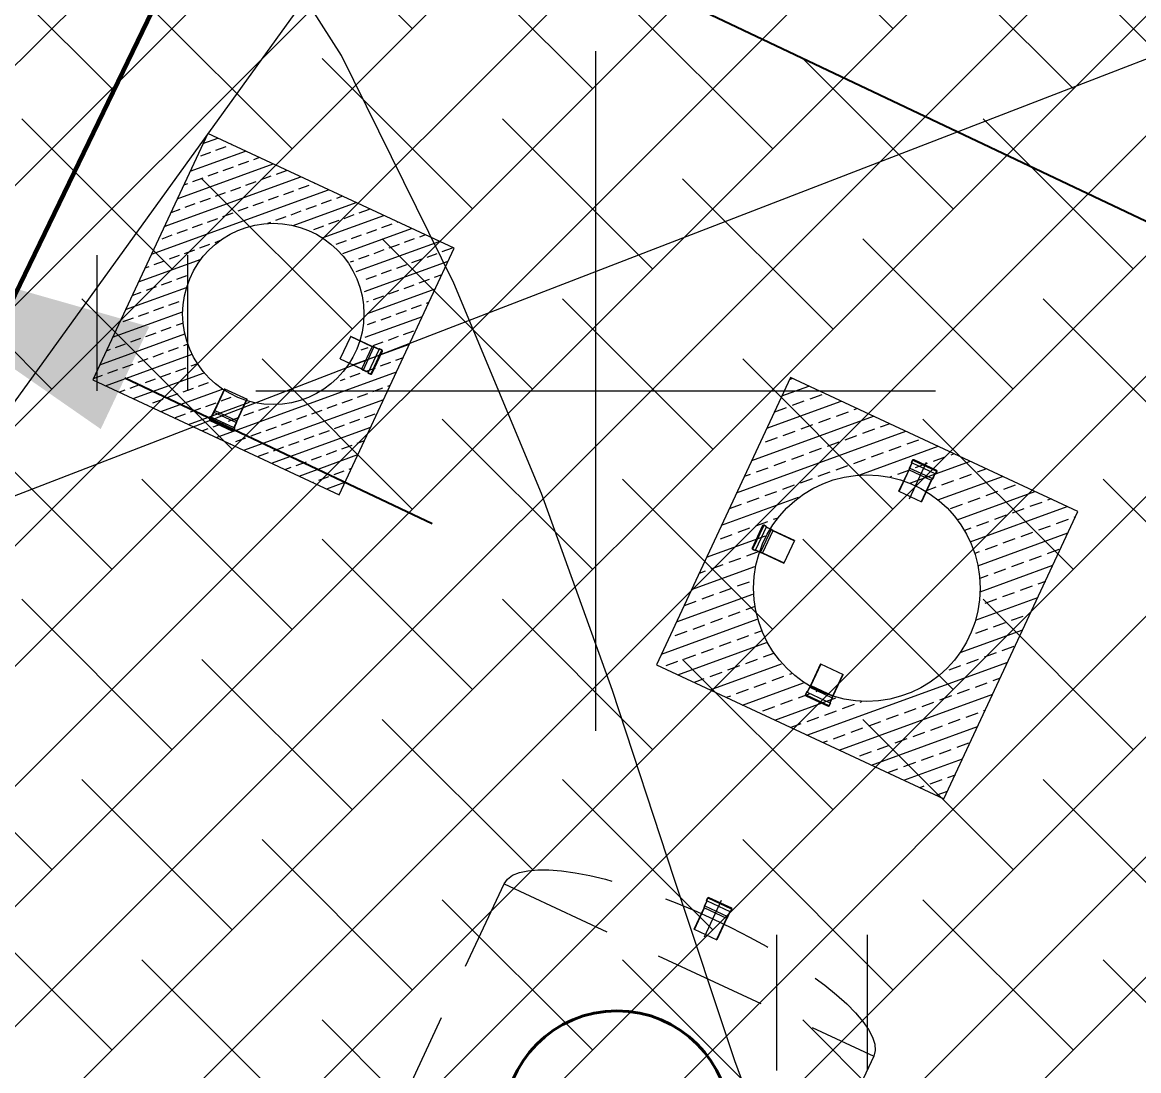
# Model space of a CAD drawing. Extents: x 1098675 to 1099684, y 381052 to 381453.
# Drawn here: x 1099247.47 to 1099252.396, y 381297 to 381301.627 of the extents above; entities that cross this region are included whole.
import ezdxf

# ---------------------------------------------------------------- set-up
doc = ezdxf.new("R2010")
doc.units = 0
doc.header["$MEASUREMENT"] = 0
doc.header["$PDMODE"] = 34
doc.header["$PDSIZE"] = -1
doc.linetypes.add('DASHED', pattern=[0.75, 0.5, -0.25])
doc.linetypes.add('осевая', pattern=[2, 1.25, -0.25, 0.25, -0.25])
doc.layers.get('0').update_dxf_attribs({"linetype": 'CONTINUOUS', "lineweight": 0})
doc.layers.get('Defpoints').update_dxf_attribs({"color": 252, "linetype": 'CONTINUOUS'})
for name, color, linetype, lineweight in [('ГП-ВП вар.1', 7, 'CONTINUOUS', 0), ('ГП_БЛАГОУСТРОЙСТВО_озеленение', 73, 'CONTINUOUS', 5), ('ГП_ТЕКСТ_размеры', 7, 'CONTINUOUS', 5), ('линии построений', 252, 'CONTINUOUS', 0), ('Ось', 251, 'осевая', 18), ('Разбивочный Благоустройство', 7, 'CONTINUOUS', 20), ('Съемка', 253, 'CONTINUOUS', 20), ('Труба', 30, 'CONTINUOUS', 15)]:
    doc.layers.add(name, color=color, linetype=linetype, lineweight=lineweight)
doc.styles.add('GOST 2.304', font='GOST2304A.ttf', dxfattribs={"height": 1.25})
doc.styles.add('TOPO_D431', font='GOST2304A.ttf')
doc.dimstyles.new('ISO-25', dxfattribs={"dimtxt": 1.5, "dimasz": 1.5, "dimexe": 1.25, "dimexo": 0, "dimtad": 1, "dimtxsty": 'TOPO_D431', "dimcen": 2.5, "dimazin": 0, "dimtfac": 1, "dimtmove": 0, "dimatfit": 3, "dimfxl": 1, "dimarcsym": 0})
pattern_1 = [(45, (0, 0), (-0.2651650429449554, 0.2651650429449554), []), (135, (0, 0), (-0.795495128834866, 0.2651650429449554), [0.9375, -0.5625])]

# ---------------------------------------------------------------- blocks, each defined once
blk = doc.blocks.new('*D126')
at = {"layer": 'Defpoints', "color": 0, "linetype": 'Continuous', "lineweight": 60, "transparency": 16777216}
for p in [(1099245.21184309, 381301.3425374371), (1099242.866776671, 381296.3935142199), (1099244.222299466, 381295.7512074762)]:
    blk.add_point(p, dxfattribs=at)
at = {"layer": 'Разбивочный Благоустройство', "color": 0, "linetype": 'Continuous', "lineweight": -2, "transparency": 16777216}
for p, q in [((1099243.856320295, 381301.9848441806), (1099239.305567418, 381304.1411924708)), ((1099242.866776671, 381296.3935142199), (1099245.747098709, 381302.4721397661)), ((1099244.222299466, 381295.7512074762), (1099247.102621504, 381301.8298330226)), ((1099246.567365885, 381300.7002306936), (1099245.21184309, 381301.3425374371)), ((1099247.922888679, 381300.05792395), (1099249.278411474, 381299.4156172065))]:
    blk.add_line(p, q, dxfattribs=at)
at = {"layer": 'Разбивочный Благоустройство', "color": 0, "linetype": 'Continuous', "lineweight": 60, "transparency": 16777216}
for points in [[(1099243.963371419, 381302.2107646464), (1099243.749269171, 381301.7589237148), (1099245.21184309, 381301.3425374371)], [(1099248.029939803, 381300.2838444158), (1099247.815837556, 381299.8320034842), (1099246.567365885, 381300.7002306936)]]:
    blk.add_solid(points, dxfattribs=at)
at = {"layer": 'Разбивочный Благоустройство', "color": 0, "linetype": 'Continuous', "transparency": 16777216, "insert": (1099241.282240426, 381304.851283344), "char_height": 1.5, "attachment_point": 5, "rotation": 334.64633321388425, "style": 'TOPO_D431'}
blk.add_mtext('1,5', dxfattribs=at)
blk = doc.blocks.new('*D142')
at = {"layer": 'Defpoints', "color": 0, "linetype": 'Continuous', "lineweight": 60, "transparency": 16777216}
for p in [(1099245.410746768, 381308.0204116647), (1099272.819628797, 381295.0038694012), (1099271.293697973, 381291.7907228453)]:
    blk.add_point(p, dxfattribs=at)
at = {"layer": 'ГП_ТЕКСТ_размеры', "color": 0, "linetype": 'Continuous', "lineweight": -2, "transparency": 16777216}
for p, q in [((1099245.410746768, 381308.0204116647), (1099243.348584898, 381303.6781254961)), ((1099245.239783479, 381304.1637878532), (1099269.938730437, 381292.4342001009)), ((1099272.819628797, 381295.0038694012), (1099270.757466926, 381290.6615832326))]:
    blk.add_line(p, q, dxfattribs=at)
at = {"layer": 'ГП_ТЕКСТ_размеры', "color": 0, "linetype": 'Continuous', "lineweight": 60, "transparency": 16777216}
for points in [[(1099245.347029689, 381304.3896157758), (1099245.13253727, 381303.9379599307), (1099243.884815944, 381304.8072651088)], [(1099270.045976646, 381292.6600280235), (1099269.831484228, 381292.2083721785), (1099271.293697973, 381291.7907228453)]]:
    blk.add_solid(points, dxfattribs=at)
at = {"layer": 'ГП_ТЕКСТ_размеры', "color": 0, "linetype": 'Continuous', "transparency": 16777216, "insert": (1099258.227636378, 381299.6432270185), "char_height": 1.5, "attachment_point": 5, "rotation": 334.5968474065927, "style": 'TOPO_D431'}
blk.add_mtext('30,34', dxfattribs=at)
blk = doc.blocks.new('Съемка')
at = {"layer": 'Съемка', "color": 8, "ltscale": 0.5, "flags": 128}
blk.add_lwpolyline([(1099250.909213502, 381296.2461084549), (1099250.613653766, 381297.0436961502), (1099250.346576857, 381297.8484302876), (1099250.073724109, 381298.6773749768), (1099249.760836856, 381299.5475943277), (1099249.373656434, 381300.47615245), (1099248.877924178, 381301.4801134538), (1099248.24974189, 381302.4657448464)], dxfattribs=at)
at = {"layer": 'Съемка', "color": 8, "linetype": 'Continuous', "lineweight": 20, "flags": 128}
for points in [[(1099250, 381301.5), (1099250, 381298.5)], [(1099248.5, 381300), (1099251.5, 381300)]]:
    blk.add_lwpolyline(points, dxfattribs=at)
at = {"layer": 'Съемка', "color": 8, "linetype": 'Continuous', "lineweight": 20}
for points in [[(1099247.8, 381299.9999999999), (1099247.8, 381300.5999999999)], [(1099248.2, 381299.9999999999), (1099248.2, 381300.5999999999)], [(1099250.8, 381296.9999999999), (1099250.8, 381297.5999999999)], [(1099251.2, 381296.9999999999), (1099251.2, 381297.5999999999)]]:
    blk.add_lwpolyline(points, dxfattribs=at)
blk = doc.blocks.new('A$C6aa56c05')
at = {"ltscale": 100}
h = blk.add_hatch(dxfattribs=at)
h.set_pattern_fill('ANSI33', color=256, scale=0.01500000071246177, angle=-114.9999999985372, style=0)
h.set_pattern_definition([(199.9999983339362, (28.63408770225942, 23.86711008375278), (-0.03257742185823122, 0.08950572282723268), []), (199.9999983339362, (28.60562353860587, 23.80606848764), (-0.03257742185823122, 0.08950572282723268), [0.04762500087599621, -0.0238125004379981])])
edge = h.paths.add_edge_path()
edge.add_line((-21.09856608952396, 5.651440775138326), (-21.60570799815343, 4.563871442329494))
edge.add_line((-21.60570799815468, 4.563871442282107), (-21.062896488571, 4.31075427844543))
edge.add_line((-21.06289648846723, 4.310754278325476), (-20.97837283702899, 4.492015833793614))
edge.add_arc((-20.80932553415187, 4.854538944782689), 0.4000000189989805, 425.0000000014628, 605.0000000014629, ccw=False)
edge.add_line((-20.64027823135257, 5.21706205571536), (-20.55575457991432, 5.398323611183498))
edge.add_line((-20.5557545798365, 5.398323611181695), (-21.09856608942019, 5.651440775018371))
edge = h.paths.add_edge_path()
edge.add_line((-20.5557545798365, 5.398323611181695), (-20.64027823127475, 5.217062055713557))
edge.add_arc((-20.79313425417058, 4.84698882693192), 0.4003987725092721, 242.442712416503, 427.55728758642266, ccw=False)
edge.add_line((-20.97837283695117, 4.492015833850019), (-21.06289648838941, 4.31075427838188))
edge.add_line((-21.06289648846723, 4.310754278325476), (-20.51813860193722, 4.056729504013131))
edge.add_line((-20.51813860214315, 4.056729504140094), (-20.01099669351368, 5.144298836948926))
edge.add_line((-20.01099669351242, 5.144298836996313), (-20.55575458004244, 5.398323611308658))
h = blk.add_hatch(dxfattribs=at)
h.set_pattern_fill('ANSI33', color=256, scale=0.01749999983120535, angle=-114.9999999985372, style=0)
h.set_pattern_definition([(199.9999983339362, (39.49464023765177, 25.82596896425821), (-0.0380069899961083, 0.1044233373313899), []), (199.9999983339362, (39.46143204858527, 25.75475377286784), (-0.0380069899961083, 0.1044233373313899), [0.05556249784699552, -0.02778124892349776])])
edge = h.paths.add_edge_path()
edge.add_line((-18.52678587078117, 4.574355985154398), (-19.11845139704901, 3.3055251693615))
edge.add_line((-19.11845139693469, 3.305525169416796), (-18.48517133846899, 3.010221828417082))
edge.add_line((-18.4851713385433, 3.010221828415524), (-18.40186247387466, 3.188454796231999))
edge.add_arc((-18.19166524824686, 3.643924258765765), 0.5016326686377776, 64.79502502959508, 245.2268764247799, ccw=False)
edge.add_line((-17.97804104792885, 4.097796494141221), (-17.89350581223335, 4.279052644184882))
edge.add_line((-17.89350581238978, 4.279052644153126), (-18.52678587085547, 4.57435598515284))
edge = h.paths.add_edge_path()
edge.add_line((-17.89350581238978, 4.279052644153126), (-17.97804104808528, 4.097796494109464))
edge.add_arc((-18.19134116754867, 3.643773212912492), 0.5016314485926306, 245.1860375773345, 424.8358638770404, ccw=False)
edge.add_line((-18.40186247392558, 3.188454796210863), (-18.48517133859421, 3.010221828394388))
edge.add_line((-18.4851713385433, 3.010221828415524), (-17.84962050746592, 2.713859608757125))
edge.add_line((-17.84962050733157, 2.713859608746134), (-17.25795498106372, 3.982690424539031))
edge.add_line((-17.25795498117805, 3.982690424483735), (-17.89350581225542, 4.279052644142133))
at = {"ltscale": 100, "elevation": -100.0957368765861}
for points in [[(-20.51813860214315, 4.056729504140094), (-20.01099669351242, 5.144298836996313), (-21.09856608952396, 5.651440775138326), (-21.60570799815468, 4.563871442282107)], [(-17.84962050733157, 2.713859608746134), (-17.25795498117805, 3.982690424483735), (-18.52678587078117, 4.574355985154398), (-19.11845139693469, 3.305525169416796)]]:
    blk.add_lwpolyline(points, close=True, dxfattribs=at)
at = {"linetype": 'DASHED', "elevation": -100.0957368765861}
blk.add_lwpolyline([(-19.79075741162524, 2.339024555054493), (-18.15940331760794, 1.57831164781237), (-20.86744462931529, -4.221391933970153), (-22.49879799829796, -3.46067936491454)], close=True, dxfattribs=at)
at = {"ltscale": 100}
for centre, radius in [((-20.80932553415187, 4.854538944782689, -100.0957368765861), 0.4000000189989805), ((-18.18917637737468, 3.644561602093745, -100.0957368765861), 0.5000000237487257)]:
    blk.add_circle(centre, radius, dxfattribs=at)
at = {"lineweight": 40}
blk.add_circle((-19.29230803088285, 1.278624496422708, -100.0957368765861), 0.5000000237487257, dxfattribs=at)
at = {"linetype": 'DASHED', "extrusion": (0, 0, -1)}
blk.add_ellipse((-18.97508036461659, 1.958668101462536, -100.0957368765861), major_axis=(-0.8156770470735232, 0.3803564536369671), ratio=0.2777777616089839, start_param=-1.112263614544418e-10, end_param=3.141592653478567, dxfattribs=at)
at = {"layer": 'Ось', "ltscale": 0.2}
for p, q in [((-17.92794574215077, 4.198707932431716, -100.0957368765861), (-18.00331312348135, 4.037082061811816, -100.0957368765861)), ((-18.83222776209004, 2.265769277291838, -100.0957368765861), (-18.90759514342062, 2.104143406671938, -100.0957368765861))]:
    blk.add_line(p, q, dxfattribs=at)
at = {"layer": 'Труба'}
for p, q in [((-20.51403694250621, 4.655872120405547, -100.0957368765861), (-20.46754894126207, 4.755565961124375, -100.0957368765861)), ((-20.37319273594767, 4.710025714419317, -100.0957368765861), (-20.46813926496543, 4.754300007945858, -100.0957368765861)), ((-20.3727071841713, 4.711340523441322, -100.0957368765861), (-20.46754894126207, 4.755565961124375, -100.0957368765861)), ((-20.41850008862093, 4.612863782967906, -100.0957368765861), (-20.37319273594767, 4.710025714419317, -100.0957368765861)), ((-20.41149467672221, 4.608055876509752, -100.0957368765861), (-20.36500667524524, 4.70774971722858, -100.0957368765861)), ((-20.38902400643565, 4.597577630891465, -100.0957368765861), (-20.34253600495867, 4.697271471610293, -100.0957368765861)), ((-20.3776304195635, 4.592264714068733, -100.0957368765861), (-20.33114241831936, 4.691958554787561, -100.0957368765861)), ((-20.37383256992325, 4.590493747731671, -100.0957368765861), (-20.32734456867911, 4.690187588450499, -100.0957368765861)), ((-20.36500667524524, 4.70774971722858, -100.0957368765861), (-20.37319273594767, 4.710025714419317, -100.0957368765861)), ((-20.36452112300321, 4.709064526832663, -100.0957368765861), (-20.3727071841713, 4.711340523441322, -100.0957368765861)), ((-20.34253600495867, 4.697271471610293, -100.0957368765861), (-20.36500667524524, 4.70774971722858, -100.0957368765861)), ((-20.34321165620349, 4.699127759144176, -100.0957368765861), (-20.36452112300321, 4.709064526832663, -100.0957368765861)), ((-20.34299028478563, 4.69960249151336, -100.0957368765861), (-20.34321165620349, 4.699127759144176, -100.0957368765861)), ((-20.34172430983745, 4.699012157740071, -100.0957368765861), (-20.34253600495867, 4.697271471610293, -100.0957368765861)), ((-20.33066856744699, 4.69462739356095, -100.0957368765861), (-20.34079617913812, 4.699349976435769, -100.0957368765861)), ((-20.3300782435108, 4.695893347321544, -100.0957368765861), (-20.34020585520193, 4.700615930196363, -100.0957368765861)), ((-20.33114241831936, 4.691958554787561, -100.0957368765861), (-20.3303307229653, 4.69369924091734, -100.0957368765861)), ((-20.32734456867911, 4.690187588450499, -100.0957368765861), (-20.33114241831936, 4.691958554787561, -100.0957368765861)), ((-20.32928615692072, 4.69263419235358, -100.0957368765861), (-20.32906478573568, 4.693108924722765, -100.0957368765861)), ((-20.32675424474292, 4.691453542211093, -100.0957368765861), (-20.32928615692072, 4.69263419235358, -100.0957368765861)), ((-20.32734456867911, 4.690187588450499, -100.0957368765861), (-20.32675424474292, 4.691453542211093, -100.0957368765861)), ((-20.51403694250621, 4.655872120405547, -100.0957368765861), (-20.41919518541545, 4.611646682722494, -100.0957368765861)), ((-20.51344661763869, 4.657138076494448, -100.0957368765861), (-20.41850008862093, 4.612863782967906, -100.0957368765861)), ((-20.41919518541545, 4.611646682722494, -100.0957368765861), (-20.4121897732839, 4.60683877626434, -100.0957368765861)), ((-20.41850008862093, 4.612863782967906, -100.0957368765861), (-20.41149467672221, 4.608055876509752, -100.0957368765861)), ((-20.4121897732839, 4.60683877626434, -100.0957368765861), (-20.39088030648418, 4.596902008575853, -100.0957368765861)), ((-20.41149467672221, 4.608055876509752, -100.0957368765861), (-20.38902400643565, 4.597577630891465, -100.0957368765861)), ((-20.39088030648418, 4.596902008575853, -100.0957368765861), (-20.39110167510808, 4.596427282085642, -100.0957368765861)), ((-20.39008821896277, 4.593642855936196, -100.0957368765861), (-20.37996060727164, 4.588920273061376, -100.0957368765861)), ((-20.38902400643565, 4.597577630891465, -100.0957368765861), (-20.38983570015989, 4.595836948312353, -100.0957368765861)), ((-20.38949789386243, 4.594908812083304, -100.0957368765861), (-20.37937028217129, 4.590186229208484, -100.0957368765861)), ((-20.37844211328775, 4.590524031489622, -100.0957368765861), (-20.3776304195635, 4.592264714068733, -100.0957368765861)), ((-20.3776304195635, 4.592264714068733, -100.0957368765861), (-20.37383256992325, 4.590493747731671, -100.0957368765861)), ((-20.37717617605813, 4.589933715295047, -100.0957368765861), (-20.37695480743423, 4.590408441785257, -100.0957368765861)), ((-20.37695480743423, 4.590408441785257, -100.0957368765861), (-20.3744228950236, 4.58922779164277, -100.0957368765861)), ((-20.3744228950236, 4.58922779164277, -100.0957368765861), (-20.37383256992325, 4.590493747731671, -100.0957368765861)), ((-21.02404231298715, 4.524218400882091, -100.0957368765861), (-21.06826774799265, 4.429376649262849, -100.0957368765861)), ((-21.02277635689825, 4.523628075839952, -100.0957368765861), (-21.06705064768903, 4.428681552642956, -100.0957368765861)), ((-21.02404231298715, 4.524218400882091, -100.0957368765861), (-20.92434846633114, 4.477730396785773, -100.0957368765861)), ((-20.96988871064968, 4.383374197233934, -100.0957368765861), (-20.92561441962607, 4.478320720430929, -100.0957368765861)), ((-20.96857390156947, 4.382888645166531, -100.0957368765861), (-20.92434846633114, 4.477730396785773, -100.0957368765861)), ((-21.08627157425508, 4.400269684614614, -100.0957368765861), (-21.09099415666424, 4.390142073505558, -100.0957368765861)), ((-21.08950598794036, 4.387136273668148, -100.0957368765861), (-21.09068663790822, 4.384604361432139, -100.0957368765861)), ((-21.08998071425594, 4.387357642233837, -100.0957368765861), (-21.08950598794036, 4.387136273668148, -100.0957368765861)), ((-21.08500561793335, 4.399679359514266, -100.0957368765861), (-21.08972820057534, 4.389551748405211, -100.0957368765861)), ((-21.08764971559867, 4.387811885855626, -100.0957368765861), (-21.08942068181932, 4.384014036389999, -100.0957368765861)), ((-21.08939039823599, 4.388623579463456, -100.0957368765861), (-21.08764971559867, 4.387811885855626, -100.0957368765861)), ((-21.08764971559867, 4.387811885855626, -100.0957368765861), (-20.98795586894266, 4.341323881759308, -100.0957368765861)), ((-21.08233679900877, 4.399205471971072, -100.0957368765861), (-21.08407748164609, 4.400017165578902, -100.0957368765861)), ((-21.08301242138259, 4.401061772019602, -100.0957368765861), (-21.08348714793101, 4.401283140585292, -100.0957368765861)), ((-21.0730756544508, 4.422371237713378, -100.0957368765861), (-21.08301242138259, 4.401061772019602, -100.0957368765861)), ((-21.07185855391435, 4.42167614097707, -100.0957368765861), (-21.08233679900877, 4.399205471971072, -100.0957368765861)), ((-21.08233679900877, 4.399205471971072, -100.0957368765861), (-20.98264295258559, 4.352717467874754, -100.0957368765861)), ((-21.06826774799265, 4.429376649262849, -100.0957368765861), (-21.0730756544508, 4.422371237713378, -100.0957368765861)), ((-21.06705064768903, 4.428681552642956, -100.0957368765861), (-21.07185855391435, 4.42167614097707, -100.0957368765861)), ((-21.07185855391435, 4.42167614097707, -100.0957368765861), (-20.97216470749117, 4.375188136880752, -100.0957368765861)), ((-21.06705064768903, 4.428681552642956, -100.0957368765861), (-20.96988871064968, 4.383374197233934, -100.0957368765861)), ((-21.09068663790822, 4.384604361432139, -100.0957368765861), (-21.08942068181932, 4.384014036389999, -100.0957368765861)), ((-21.08942068181932, 4.384014036389999, -100.0957368765861), (-20.98972683516331, 4.337526032293681, -100.0957368765861)), ((-20.98972683516331, 4.337526032293681, -100.0957368765861), (-20.98795586894266, 4.341323881759308, -100.0957368765861)), ((-20.98972683516331, 4.337526032293681, -100.0957368765861), (-20.98846088140272, 4.336935708299279, -100.0957368765861)), ((-20.98846088140272, 4.336935708299279, -100.0957368765861), (-20.98728023143485, 4.339467620535288, -100.0957368765861)), ((-20.98795586894266, 4.341323881759308, -100.0957368765861), (-20.98621518281288, 4.340512186347041, -100.0957368765861)), ((-20.98728023143485, 4.339467620535288, -100.0957368765861), (-20.98680549883284, 4.339246249117423, -100.0957368765861)), ((-20.98528703022748, 4.340850030886941, -100.0957368765861), (-20.98056444758549, 4.350977641995996, -100.0957368765861)), ((-20.98402107623406, 4.340259706892539, -100.0957368765861), (-20.9792984938249, 4.350387318001594, -100.0957368765861)), ((-20.98264295258559, 4.352717467874754, -100.0957368765861), (-20.97216470749117, 4.375188136880752, -100.0957368765861)), ((-20.98090226622298, 4.351905772462487, -100.0957368765861), (-20.98264295258559, 4.352717467874754, -100.0957368765861)), ((-20.98078666487709, 4.353393118886743, -100.0957368765861), (-20.9708498979453, 4.374702584580518, -100.0957368765861)), ((-20.9803119325079, 4.353171747468878, -100.0957368765861), (-20.98078666487709, 4.353393118886743, -100.0957368765861)), ((-20.97216470749117, 4.375188136880752, -100.0957368765861), (-20.96988871064968, 4.383374197233934, -100.0957368765861)), ((-20.9708498979453, 4.374702584580518, -100.0957368765861), (-20.96857390156947, 4.382888645166531, -100.0957368765861)), ((-18.00126884435304, 4.174912283022422, -100.0957368765861), (-17.99133207742125, 4.196221748716198, -100.0957368765861)), ((-17.99995403247885, 4.174426729616243, -100.0957368765861), (-17.98947578738444, 4.196897398622241, -100.0957368765861)), ((-17.99282024637796, 4.199227548670024, -100.0957368765861), (-17.98809766373597, 4.209355159779079, -100.0957368765861)), ((-17.99133207742125, 4.196221748716198, -100.0957368765861), (-17.99180680396967, 4.196443117398303, -100.0957368765861)), ((-17.99155429005623, 4.198637223569676, -100.0957368765861), (-17.98683170741424, 4.208764834678732, -100.0957368765861)), ((-17.98947578738444, 4.196897398622241, -100.0957368765861), (-17.99121647002175, 4.197709092346486, -100.0957368765861)), ((-17.98947578738444, 4.196897398622241, -100.0957368765861), (-17.88978194096126, 4.150409394642338, -100.0957368765861)), ((-17.98590355366468, 4.209102678461932, -100.0957368765861), (-17.98416287079453, 4.208290984737687, -100.0957368765861)), ((-17.9853132374119, 4.210368615749758, -100.0957368765861), (-17.98483851086348, 4.210147247067653, -100.0957368765861)), ((-17.98483851086348, 4.210147247067653, -100.0957368765861), (-17.98365786089562, 4.212679159245454, -100.0957368765861)), ((-17.98416287079453, 4.208290984737687, -100.0957368765861), (-17.98239190457389, 4.212088834203314, -100.0957368765861)), ((-17.98416287079453, 4.208290984737687, -100.0957368765861), (-17.88446902460419, 4.161802980757784, -100.0957368765861)), ((-17.98365786089562, 4.212679159245454, -100.0957368765861), (-17.98239190457389, 4.212088834203314, -100.0957368765861)), ((-17.98239190457389, 4.212088834203314, -100.0957368765861), (-17.88269805838354, 4.165600830223411, -100.0957368765861)), ((-18.04777027340606, 4.071884469769429, -100.0957368765861), (-18.00354483840056, 4.166726221272256, -100.0957368765861)), ((-18.04650431731716, 4.07129414472729, -100.0957368765861), (-18.00223002629355, 4.166240667924285, -100.0957368765861)), ((-18.00354483840056, 4.166726221272256, -100.0957368765861), (-18.00126884435304, 4.174912283022422, -100.0957368765861)), ((-18.00223002629355, 4.166240667924285, -100.0957368765861), (-17.99995403247885, 4.174426729616243, -100.0957368765861)), ((-18.00223002629355, 4.166240667924285, -100.0957368765861), (-17.90506808948703, 4.120933312631678, -100.0957368765861)), ((-17.99995403247885, 4.174426729616243, -100.0957368765861), (-17.90026018605568, 4.127938725636341, -100.0957368765861)), ((-17.88978194096126, 4.150409394642338, -100.0957368765861), (-17.90026018605568, 4.127938725636341, -100.0957368765861)), ((-17.88910632091574, 4.148553095699754, -100.0957368765861), (-17.89904308808036, 4.127243630005978, -100.0957368765861)), ((-17.88804125459865, 4.149597699230071, -100.0957368765861), (-17.88978194096126, 4.150409394642338, -100.0957368765861)), ((-17.88863158854656, 4.148331724281888, -100.0957368765861), (-17.88910632091574, 4.148553095699754, -100.0957368765861)), ((-17.88239053683355, 4.160063117044047, -100.0957368765861), (-17.88711311947554, 4.149935505934991, -100.0957368765861)), ((-17.88112458330579, 4.15947279316606, -100.0957368765861), (-17.88584716594778, 4.149345182057004, -100.0957368765861)), ((-17.88269805838354, 4.165600830223411, -100.0957368765861), (-17.88446902460419, 4.161802980757784, -100.0957368765861)), ((-17.88446902460419, 4.161802980757784, -100.0957368765861), (-17.88272833824158, 4.160991285345517, -100.0957368765861)), ((-17.88269805838354, 4.165600830223411, -100.0957368765861), (-17.88143210439011, 4.165010506229009, -100.0957368765861)), ((-17.88143210439011, 4.165010506229009, -100.0957368765861), (-17.88261275435798, 4.162478594051208, -100.0957368765861)), ((-17.88261275435798, 4.162478594051208, -100.0957368765861), (-17.88213802198879, 4.162257222633343, -100.0957368765861)), ((-17.90506808948703, 4.120933312631678, -100.0957368765861), (-17.94934238027781, 4.025986789434683, -100.0957368765861)), ((-17.90385099197738, 4.120238217292354, -100.0957368765861), (-17.94807642721571, 4.025396465789527, -100.0957368765861)), ((-17.90026018605568, 4.127938725636341, -100.0957368765861), (-17.90506808948703, 4.120933312631678, -100.0957368765861)), ((-17.89904308808036, 4.127243630005978, -100.0957368765861), (-17.90385099197738, 4.120238217292354, -100.0957368765861)), ((-18.04777027340606, 4.071884469769429, -100.0957368765861), (-17.94807642721571, 4.025396465789527, -100.0957368765861)), ((-18.64949561748654, 3.92018953623483, -100.0957368765861), (-18.69598361873068, 3.820495695574209, -100.0957368765861)), ((-18.64569776761346, 3.918418569781352, -100.0957368765861), (-18.69218576909043, 3.818724729120731, -100.0957368765861)), ((-18.63430418097414, 3.913105653075036, -100.0957368765861), (-18.68079218245111, 3.813411812414415, -100.0957368765861)), ((-18.61183351045474, 3.902627407340333, -100.0957368765861), (-18.65832151193172, 3.802933566679712, -100.0957368765861)), ((-18.6048280983232, 3.897819500882179, -100.0957368765861), (-18.65013545099646, 3.800657569488976, -100.0957368765861)), ((-18.64890529238619, 3.921455492381938, -100.0957368765861), (-18.64949561748654, 3.92018953623483, -100.0957368765861)), ((-18.64569776761346, 3.918418569781352, -100.0957368765861), (-18.64949561748654, 3.92018953623483, -100.0957368765861)), ((-18.64637337997556, 3.920274842239451, -100.0957368765861), (-18.64890529238619, 3.921455492381938, -100.0957368765861)), ((-18.64615201135166, 3.920749568729661, -100.0957368765861), (-18.64637337997556, 3.920274842239451, -100.0957368765861)), ((-18.64488607388921, 3.920159252418671, -100.0957368765861), (-18.64569776761346, 3.918418569781352, -100.0957368765861)), ((-18.63383029331453, 3.915774471766781, -100.0957368765861), (-18.64395790523849, 3.920497054758016, -100.0957368765861)), ((-18.63323996844701, 3.917040427913889, -100.0957368765861), (-18.64336758037098, 3.921763010905124, -100.0957368765861)), ((-18.63430418097414, 3.913105653075036, -100.0957368765861), (-18.6334924872499, 3.914846335712355, -100.0957368765861)), ((-18.61183351045474, 3.902627407340333, -100.0957368765861), (-18.63430418097414, 3.913105653075036, -100.0957368765861)), ((-18.63244788069278, 3.91378127533244, -100.0957368765861), (-18.63222651206888, 3.91425600182265, -100.0957368765861)), ((-18.61113841366023, 3.903844507702161, -100.0957368765861), (-18.63244788069278, 3.91378127533244, -100.0957368765861)), ((-18.6048280983232, 3.897819500882179, -100.0957368765861), (-18.61183351045474, 3.902627407340333, -100.0957368765861)), ((-18.60413300176151, 3.899036601127591, -100.0957368765861), (-18.61113841366023, 3.903844507702161, -100.0957368765861)), ((-18.5098815697711, 3.853545207472052, -100.0957368765861), (-18.6048280983232, 3.897819500882179, -100.0957368765861)), ((-18.50929124490358, 3.854811163560953, -100.0957368765861), (-18.60413300176151, 3.899036601127591, -100.0957368765861)), ((-18.50929124490358, 3.854811163560953, -100.0957368765861), (-18.55577924614772, 3.755117322900333, -100.0957368765861)), ((-18.69598361873068, 3.820495695574209, -100.0957368765861), (-18.69657394266687, 3.819229741813615, -100.0957368765861)), ((-18.69657394266687, 3.819229741813615, -100.0957368765861), (-18.69404203048907, 3.818049091671128, -100.0957368765861)), ((-18.69598361873068, 3.820495695574209, -100.0957368765861), (-18.69218576909043, 3.818724729120731, -100.0957368765861)), ((-18.69404203048907, 3.818049091671128, -100.0957368765861), (-18.69426340167411, 3.817574359301943, -100.0957368765861)), ((-18.69324994389899, 3.814789936761372, -100.0957368765861), (-18.68312233197503, 3.810067353770137, -100.0957368765861)), ((-18.69218576909043, 3.818724729120731, -100.0957368765861), (-18.69299746421166, 3.816984042990953, -100.0957368765861)), ((-18.6926596199628, 3.816055890463758, -100.0957368765861), (-18.68253200803883, 3.811333307472523, -100.0957368765861)), ((-18.68160387757234, 3.811671126284637, -100.0957368765861), (-18.68079218245111, 3.813411812414415, -100.0957368765861)), ((-18.68079218245111, 3.813411812414415, -100.0957368765861), (-18.65832151193172, 3.802933566679712, -100.0957368765861)), ((-18.68033790239133, 3.811080792394932, -100.0957368765861), (-18.68011653120629, 3.811555524764117, -100.0957368765861)), ((-18.68011653120629, 3.811555524764117, -100.0957368765861), (-18.65880706417374, 3.801618757133838, -100.0957368765861)), ((-18.65880706417374, 3.801618757133838, -100.0957368765861), (-18.65062100323848, 3.799342760466971, -100.0957368765861)), ((-18.65832151193172, 3.802933566679712, -100.0957368765861), (-18.65013545099646, 3.800657569488976, -100.0957368765861)), ((-18.65062100323848, 3.799342760466971, -100.0957368765861), (-18.55577924614772, 3.755117322900333, -100.0957368765861)), ((-18.65013545099646, 3.800657569488976, -100.0957368765861), (-18.55518892244436, 3.75638327607885, -100.0957368765861)), ((-18.39403887162916, 3.30964592989767, -100.0957368765861), (-18.4382643068675, 3.214804178278428, -100.0957368765861)), ((-18.39277291554026, 3.30905560485553, -100.0957368765861), (-18.43704720633104, 3.214109081658535, -100.0957368765861)), ((-18.39403887162916, 3.30964592989767, -100.0957368765861), (-18.29434502520598, 3.263157925801352, -100.0957368765861)), ((-18.3398852692917, 3.16880172630772, -100.0957368765861), (-18.29561097826809, 3.263748249504715, -100.0957368765861)), ((-18.33857046021149, 3.16831617418211, -100.0957368765861), (-18.29434502520598, 3.263157925801352, -100.0957368765861)), ((-18.44307221309282, 3.207798766787164, -100.0957368765861), (-18.45300898002461, 3.186489301035181, -100.0957368765861)), ((-18.4418551127892, 3.207103669992648, -100.0957368765861), (-18.45233335788362, 3.184633000986651, -100.0957368765861)), ((-18.4382643068675, 3.214804178278428, -100.0957368765861), (-18.44307221309282, 3.207798766787164, -100.0957368765861)), ((-18.43704720633104, 3.214109081658535, -100.0957368765861), (-18.4418551127892, 3.207103669992648, -100.0957368765861)), ((-18.4418551127892, 3.207103669992648, -100.0957368765861), (-18.34216126636602, 3.16061566589633, -100.0957368765861)), ((-18.43704720633104, 3.214109081658535, -100.0957368765861), (-18.3398852692917, 3.16880172630772, -100.0957368765861)), ((-18.45626813289709, 3.185697213630192, -100.0957368765861), (-18.46099071553908, 3.175569602521136, -100.0957368765861)), ((-18.45950254658237, 3.172563802741934, -100.0957368765861), (-18.46068319655024, 3.170031890505925, -100.0957368765861)), ((-18.46068319655024, 3.170031890505925, -100.0957368765861), (-18.45941724046133, 3.169441565405577, -100.0957368765861)), ((-18.45997727336362, 3.172785171365831, -100.0957368765861), (-18.45950254658237, 3.172563802741934, -100.0957368765861)), ((-18.45500217657536, 3.185106888588052, -100.0957368765861), (-18.45972475921735, 3.174979277478997, -100.0957368765861)), ((-18.45764627424069, 3.173239414871205, -100.0957368765861), (-18.45941724046133, 3.169441565405577, -100.0957368765861)), ((-18.45941724046133, 3.169441565405577, -100.0957368765861), (-18.35972339403816, 3.122953561309259, -100.0957368765861)), ((-18.45938695711084, 3.174051108595449, -100.0957368765861), (-18.45764627424069, 3.173239414871205, -100.0957368765861)), ((-18.45764627424069, 3.173239414871205, -100.0957368765861), (-18.35795242781751, 3.126751410774887, -100.0957368765861)), ((-18.45233335788362, 3.184633000986651, -100.0957368765861), (-18.45407404052094, 3.185444694710895, -100.0957368765861)), ((-18.45300898002461, 3.186489301035181, -100.0957368765861), (-18.45348370680586, 3.186710669659078, -100.0957368765861)), ((-18.45233335788362, 3.184633000986651, -100.0957368765861), (-18.35263951122761, 3.138144996890333, -100.0957368765861)), ((-18.35263951122761, 3.138144996890333, -100.0957368765861), (-18.34216126636602, 3.16061566589633, -100.0957368765861)), ((-18.35078322375193, 3.138820647960529, -100.0957368765861), (-18.34084645658731, 3.160130113712512, -100.0957368765861)), ((-18.34216126636602, 3.16061566589633, -100.0957368765861), (-18.3398852692917, 3.16880172630772, -100.0957368765861)), ((-18.34084645658731, 3.160130113712512, -100.0957368765861), (-18.33857046021149, 3.16831617418211, -100.0957368765861)), ((-18.35972339403816, 3.122953561309259, -100.0957368765861), (-18.35795242781751, 3.126751410774887, -100.0957368765861)), ((-18.35972339403816, 3.122953561309259, -100.0957368765861), (-18.35845744027756, 3.122363237431273, -100.0957368765861)), ((-18.35845744027756, 3.122363237431273, -100.0957368765861), (-18.3572767903097, 3.124895149667282, -100.0957368765861)), ((-18.35795242781751, 3.126751410774887, -100.0957368765861), (-18.3562117414549, 3.125939715537243, -100.0957368765861)), ((-18.3572767903097, 3.124895149667282, -100.0957368765861), (-18.35680205770768, 3.124673778307624, -100.0957368765861)), ((-18.3552835888695, 3.126277559902519, -100.0957368765861), (-18.35056100622751, 3.136405171011575, -100.0957368765861)), ((-18.3540176351089, 3.125687235908117, -100.0957368765861), (-18.34929505246691, 3.135814847017173, -100.0957368765861)), ((-18.35089882509783, 3.137333301652689, -100.0957368765861), (-18.35263951122761, 3.138144996890333, -100.0957368765861)), ((-18.35030849114992, 3.138599276600871, -100.0957368765861), (-18.35078322375193, 3.138820647960529, -100.0957368765861)), ((-18.89710226631723, 2.26628889341373, -100.0957368765861), (-18.89237968367524, 2.276416504580993, -100.0957368765861)), ((-18.89583631022833, 2.26569856837159, -100.0957368765861), (-18.89111372758634, 2.275826179538853, -100.0957368765861)), ((-18.89018557360396, 2.276164023205638, -100.0957368765861), (-18.88844489119947, 2.275352329597808, -100.0957368765861)), ((-18.88959525735117, 2.277429960493464, -100.0957368765861), (-18.88912053103559, 2.277208591985982, -100.0957368765861)), ((-18.88912053103559, 2.277208591985982, -100.0957368765861), (-18.88793988106772, 2.279740504163783, -100.0957368765861)), ((-18.88844489119947, 2.275352329597808, -100.0957368765861), (-18.88667392474599, 2.279150179063436, -100.0957368765861)), ((-18.88844489119947, 2.275352329597808, -100.0957368765861), (-18.78875104454346, 2.22886432550149, -100.0957368765861)), ((-18.88793988106772, 2.279740504163783, -100.0957368765861), (-18.88667392474599, 2.279150179063436, -100.0957368765861)), ((-18.88667392474599, 2.279150179063436, -100.0957368765861), (-18.78698007832281, 2.232662174967118, -100.0957368765861)), ((-18.95205229357816, 2.138945814629551, -100.0957368765861), (-18.90782685857266, 2.233787566190585, -100.0957368765861)), ((-18.95078633748926, 2.138355489587411, -100.0957368765861), (-18.90651204646565, 2.233302012842614, -100.0957368765861)), ((-18.90782685857266, 2.233787566190585, -100.0957368765861), (-18.90555086475797, 2.241973627940752, -100.0957368765861)), ((-18.90651204646565, 2.233302012842614, -100.0957368765861), (-18.90423605265096, 2.241488074476365, -100.0957368765861)), ((-18.90651204646565, 2.233302012842614, -100.0957368765861), (-18.8093501094263, 2.187994657491799, -100.0957368765861)), ((-18.90555086475797, 2.241973627940752, -100.0957368765861), (-18.89561409759335, 2.263283093634527, -100.0957368765861)), ((-18.90423605265096, 2.241488074476365, -100.0957368765861), (-18.89375780755654, 2.26395874354057, -100.0957368765861)), ((-18.90423605265096, 2.241488074476365, -100.0957368765861), (-18.80454220599495, 2.195000070380047, -100.0957368765861)), ((-18.89561409759335, 2.263283093634527, -100.0957368765861), (-18.89608882390894, 2.263504462142009, -100.0957368765861)), ((-18.89375780755654, 2.26395874354057, -100.0957368765861), (-18.89549849019386, 2.2647704371484, -100.0957368765861)), ((-18.89375780755654, 2.26395874354057, -100.0957368765861), (-18.79406396090053, 2.217470739444252, -100.0957368765861)), ((-18.79406396090053, 2.217470739444252, -100.0957368765861), (-18.80454220599495, 2.195000070380047, -100.0957368765861)), ((-18.79232327477075, 2.216659044090193, -100.0957368765861), (-18.79406396090053, 2.217470739444252, -100.0957368765861)), ((-18.78667255700566, 2.22712446184596, -100.0957368765861), (-18.79139513964765, 2.216996850678697, -100.0957368765861)), ((-18.78540660324506, 2.226534137967974, -100.0957368765861), (-18.79012918588705, 2.216406526800711, -100.0957368765861)), ((-18.78698007832281, 2.232662174967118, -100.0957368765861), (-18.78875104454346, 2.22886432550149, -100.0957368765861)), ((-18.78875104454346, 2.22886432550149, -100.0957368765861), (-18.78701035818085, 2.228052630147431, -100.0957368765861)), ((-18.78698007832281, 2.232662174967118, -100.0957368765861), (-18.78571412432939, 2.232071850972716, -100.0957368765861)), ((-18.78571412432939, 2.232071850972716, -100.0957368765861), (-18.78689477453008, 2.229539938794915, -100.0957368765861)), ((-18.78689477453008, 2.229539938794915, -100.0957368765861), (-18.78642004192807, 2.229318567435257, -100.0957368765861)), ((-18.8093501094263, 2.187994657491799, -100.0957368765861), (-18.85362440021709, 2.093048134236597, -100.0957368765861)), ((-18.80813301214948, 2.187299562094267, -100.0957368765861), (-18.85235844715498, 2.092457810533233, -100.0957368765861)), ((-18.80454220599495, 2.195000070380047, -100.0957368765861), (-18.8093501094263, 2.187994657491799, -100.0957368765861)), ((-18.80332510801964, 2.194304974749684, -100.0957368765861), (-18.80813301214948, 2.187299562094267, -100.0957368765861)), ((-18.79338834085502, 2.21561444044346, -100.0957368765861), (-18.80332510801964, 2.194304974749684, -100.0957368765861)), ((-18.79291360848583, 2.215393069083802, -100.0957368765861), (-18.79338834085502, 2.21561444044346, -100.0957368765861)), ((-18.95205229357816, 2.138945814629551, -100.0957368765861), (-18.85235844715498, 2.092457810533233, -100.0957368765861))]:
    blk.add_line(p, q, dxfattribs=at)
for centre, radius, start, end in [((-20.34109134110622, 4.698717000021134, -100.0957368765861), 0.002095237899518297, 64.99999999879252, 154.9999999989962), ((-20.34109134110622, 4.698717000021134, -100.0957368765861), 0.0006984126331728185, 64.99999999879252, 154.9999999989962), ((-20.33096371241845, 4.693994409171864, -100.0957368765861), 0.0006984126331728185, 334.9999999989962, 64.99999999879252), ((-20.33096371241845, 4.693994409171864, -100.0957368765861), 0.002095237899518456, 334.9999999989962, 64.99999999879252), ((-20.38920273329131, 4.595541786344256, -100.0957368765861), 0.002095237899518773, 154.9999999989962, 244.9999999987925), ((-20.38920273329131, 4.595541786344256, -100.0957368765861), 0.0006984126331728185, 154.9999999989962, 244.9999999987925), ((-20.37907510460354, 4.590819195494987, -100.0957368765861), 0.002095237899518773, 244.9999999987925, 334.9999999989962), ((-20.37907510460354, 4.590819195494987, -100.0957368765861), 0.0006984126331728185, 244.9999999987925, 334.9999999989962), ((-21.08909523440525, 4.389256570721045, -100.0957368765861), 0.002095237899518773, 154.9999999989962, 244.9999999987925), ((-21.08909523440525, 4.389256570721045, -100.0957368765861), 0.0006984126331728185, 154.9999999989962, 244.9999999987925), ((-21.08437264361419, 4.399384199059568, -100.0957368765861), 0.002095237899518773, 64.99999999879252, 154.9999999989962), ((-21.08437264361419, 4.399384199059568, -100.0957368765861), 0.0006984126331728185, 64.99999999879252, 154.9999999989962), ((-20.98592001479119, 4.341145175683778, -100.0957368765861), 0.002095237899518456, 244.9999999987925, 334.9999999989962), ((-20.98592001479119, 4.341145175683778, -100.0957368765861), 0.0006984126331728185, 244.9999999987925, 334.9999999989962), ((-20.98119742400013, 4.351272804022301, -100.0957368765861), 0.0006984126331728185, 334.9999999989962, 64.99999999879252), ((-20.98119742400013, 4.351272804022301, -100.0957368765861), 0.002095237899518297, 334.9999999989962, 64.99999999879252), ((-17.9909213159699, 4.198342062591109, -100.0957368765861), 0.002095237899518773, 154.9999999989962, 244.9999999987925), ((-17.9909213159699, 4.198342062591109, -100.0957368765861), 0.0006984126331728185, 154.9999999989962, 244.9999999987925), ((-17.98619872541167, 4.20846969098784, -100.0957368765861), 0.002095237899518773, 64.99999999879252, 154.9999999989962), ((-17.98619872541167, 4.20846969098784, -100.0957368765861), 0.0006984126331728185, 64.99999999879252, 154.9999999989962), ((-17.88774609612301, 4.150230667437427, -100.0957368765861), 0.002095237899518297, 244.9999999987925, 334.9999999989962), ((-17.88774609612301, 4.150230667437427, -100.0957368765861), 0.0006984126331728185, 244.9999999987925, 334.9999999989962), ((-17.88302350556478, 4.160358295834158, -100.0957368765861), 0.0006984126331728185, 334.9999999989962, 64.99999999879252), ((-17.88302350556478, 4.160358295834158, -100.0957368765861), 0.002095237899518456, 334.9999999989962, 64.99999999879252), ((-18.64425308280624, 3.919864088529721, -100.0957368765861), 0.002095237899518773, 64.99999999879252, 154.9999999989962), ((-18.64425308280624, 3.919864088529721, -100.0957368765861), 0.0006984126331728185, 64.99999999879252, 154.9999999989962), ((-18.63412545388564, 3.915141497564036, -100.0957368765861), 0.0006984126331728185, 334.9999999989962, 64.99999999879252), ((-18.63412545388564, 3.915141497564036, -100.0957368765861), 0.002095237899518773, 334.9999999989962, 64.99999999879252), ((-18.69236447522417, 3.816688874794636, -100.0957368765861), 0.002095237899518456, 154.9999999989962, 244.9999999987925), ((-18.69236447522417, 3.816688874794636, -100.0957368765861), 0.0006984126331728185, 154.9999999989962, 244.9999999987925), ((-18.68223684607074, 3.811966283828951, -100.0957368765861), 0.002095237899518297, 244.9999999987925, 334.9999999989962), ((-18.68223684607074, 3.811966283828951, -100.0957368765861), 0.0006984126331728185, 244.9999999987925, 334.9999999989962), ((-18.45909179304726, 3.174684099736623, -100.0957368765861), 0.002095237899518773, 154.9999999989962, 244.9999999987925), ((-18.45909179304726, 3.174684099736623, -100.0957368765861), 0.0006984126331728185, 154.9999999989962, 244.9999999987925), ((-18.4543692022562, 3.184811728075147, -100.0957368765861), 0.002095237899518773, 64.99999999879252, 154.9999999989962), ((-18.4543692022562, 3.184811728075147, -100.0957368765861), 0.0006984126331728185, 64.99999999879252, 154.9999999989962), ((-18.35591657343321, 3.126572704699356, -100.0957368765861), 0.002095237899518456, 244.9999999987925, 334.9999999989962), ((-18.35591657343321, 3.126572704699356, -100.0957368765861), 0.0006984126331728185, 244.9999999987925, 334.9999999989962), ((-18.35119398264214, 3.136700333037879, -100.0957368765861), 0.0006984126331728185, 334.9999999989962, 64.99999999879252), ((-18.35119398264214, 3.136700333037879, -100.0957368765861), 0.002095237899518297, 334.9999999989962, 64.99999999879252), ((-18.89520333590917, 2.265403407393023, -100.0957368765861), 0.002095237899518773, 154.9999999989962, 244.9999999987925), ((-18.89048074535094, 2.275531035731547, -100.0957368765861), 0.002095237899518773, 64.99999999879252, 154.9999999989962), ((-18.89048074535094, 2.275531035731547, -100.0957368765861), 0.0006984126331728185, 64.99999999879252, 154.9999999989962), ((-18.89520333590917, 2.265403407393023, -100.0957368765861), 0.0006984126331728185, 154.9999999989962, 244.9999999987925), ((-18.78730552550405, 2.227419640577864, -100.0957368765861), 0.0006984126331728185, 334.9999999989962, 64.99999999879252), ((-18.78730552550405, 2.227419640577864, -100.0957368765861), 0.002095237899518456, 334.9999999989962, 64.99999999879252), ((-18.79202811629511, 2.217292012239341, -100.0957368765861), 0.002095237899518297, 244.9999999987925, 334.9999999989962), ((-18.79202811629511, 2.217292012239341, -100.0957368765861), 0.0006984126331728185, 244.9999999987925, 334.9999999989962)]:
    blk.add_arc(centre, radius, start, end, dxfattribs=at)
blk = doc.blocks.new('_Oblique')
at = {"color": 0, "linetype": 'ByBlock', "lineweight": -2}
blk.add_line((-0.5, -0.5), (0.5, 0.5), dxfattribs=at)
blk = doc.blocks.new('*D330')
at = {"color": 0, "linetype": 'Continuous', "lineweight": -2, "transparency": 16777216}
for p, q in [((1099249.211212866, 381304.0920619289), (1099246.101728576, 381305.5958977848)), ((1099243.824345125, 381299.7385366515), (1099246.551850948, 381305.3782056855)), ((1099246.483707044, 381298.4523928949), (1099243.374222753, 381299.9562287508))]:
    blk.add_line(p, q, dxfattribs=at)
at = {"layer": 'Defpoints', "color": 0, "linetype": 'Continuous', "lineweight": 60, "transparency": 16777216}
for p in [(1099246.551850948, 381305.3782056855), (1099249.211212866, 381304.0920619289), (1099246.483707044, 381298.4523928949)]:
    blk.add_point(p, dxfattribs=at)
at = {"color": 0, "linetype": 'Continuous', "lineweight": -2, "transparency": 16777216, "xscale": 0.5, "yscale": 0.5, "zscale": 0.5}
for p, rotation in [((1099246.551850948, 381305.3782056855), 64.19025645716131), ((1099243.824345125, 381299.7385366515), 244.1902564571613)]:
    blk.add_blockref('_Oblique', p, dxfattribs=dict(at, rotation=rotation))
at = {"color": 0, "linetype": 'Continuous', "lineweight": 20, "transparency": 16777216, "insert": (1099244.315523431, 381302.9803732936), "char_height": 1.25, "attachment_point": 5, "rotation": 64.19025645716131, "style": 'GOST 2.304'}
blk.add_mtext('6,26', dxfattribs=at)

msp = doc.modelspace()

# ---------------------------------------------------------------- block references
at = {"layer": 'Съемка', "color": 6, "lineweight": 30}
msp.add_blockref('Съемка', (0, 0), dxfattribs=at)

# ---------------------------------------------------------------- next in the draw order: hatches: boundary and pattern name
at = {"layer": 'ГП_БЛАГОУСТРОЙСТВО_озеленение', "linetype": 'Continuous'}
h = msp.add_hatch(dxfattribs=at)
h.set_pattern_fill('ANSI38', color=8, scale=3)
h.set_pattern_definition(pattern_1)
h.paths.add_polyline_path([(1099270.819381284, 381410.4384929241), (1099271.620961955, 381412.1068834338), (1099254.878972049, 381419.8503996134), (1099200.970023135, 381307.979028096), (1099219.18318835, 381299.2024074127), (1099220.034178014, 381300.9304293765, 0.4155044737344898), (1099219.337178139, 381302.9389152649), (1099204.201873291, 381310.2346352956), (1099255.936372702, 381417.5588049773)])
at = {"layer": 'ГП_БЛАГОУСТРОЙСТВО_озеленение', "linetype": 'Continuous', "lineweight": 5, "ltscale": 1.5, "true_color": 0xcd6928}
h = msp.add_hatch(dxfattribs=at)
h.set_pattern_fill('HONEY', color=32, scale=2.5)
h.set_pattern_definition([(0, (-1.066716550616547, 1.846784065943211), (0.46875, 0.270632938682637), [0.3125, -0.625]), (120, (-1.066716550616547, 1.846784065943211), (-0.4687499999999999, 0.2706329386826372), [0.3124999999999998, -0.6249999999999996]), (59.99999999999999, (-1.066716550616547, 1.846784065943211), (1.040834085586084e-16, 0.5412658773652742), [-0.625, 0.3125])])
edge = h.paths.add_edge_path()
edge.add_line((1099219.337178139, 381302.9389152652), (1099204.201873291, 381310.2346352956))
edge.add_line((1099204.201873291, 381310.2346352956), (1099226.566049281, 381356.6301411368))
edge.add_line((1099226.566049281, 381356.6301411368), (1099228.843462527, 381361.3547390656))
edge.add_line((1099228.843462527, 381361.3547390656), (1099255.936372702, 381417.5588049773))
edge.add_line((1099255.936372702, 381417.5588049773), (1099270.82078395, 381410.4378218622))
edge.add_line((1099270.82078395, 381410.4378218622), (1099268.910049975, 381406.4451558907))
edge.add_line((1099268.910049975, 381406.4451558907), (1099276.604217217, 381402.7247753169))
edge.add_arc((1099273.557018748, 381396.4228247062), 7.000000000483145, -25.788126602733882, 64.19471987495632, ccw=False)
edge.add_line((1099279.859881363, 381393.377513084), (1099275.943631759, 381385.2720755161))
edge.add_line((1099275.943631759, 381385.2720755161), (1099275.043222814, 381385.7071200332))
edge.add_line((1099275.043222814, 381385.7071200332), (1099278.959472418, 381393.8125576036))
edge.add_arc((1099273.557018749, 381396.4228247065), 5.999999999614086, 334.2118733911854, 424.1947198835474)
edge.add_line((1099276.16890315, 381401.8244966582), (1099267.579725693, 381405.9774537683))
edge.add_line((1099267.579725693, 381405.9774537683), (1099269.48699048, 381409.9664687003))
edge.add_line((1099269.48699048, 381409.9664687003), (1099260.014095969, 381414.4957368092))
edge.add_line((1099260.014095969, 381414.4957368092), (1099257.211060181, 381408.6367793118))
edge.add_line((1099257.211060181, 381408.6367793118), (1099254.033599113, 381410.156936625))
edge.add_line((1099254.033599113, 381410.156936625), (1099238.09481065, 381377.0702168272))
edge.add_line((1099238.09481065, 381377.0702168272), (1099222.124846969, 381343.9335142419))
edge.add_line((1099222.124846969, 381343.9335142419), (1099213.440228987, 381325.9354635852))
edge.add_line((1099213.440228987, 381325.9354635852), (1099206.204412848, 381310.9345176591))
edge.add_line((1099206.204412848, 381310.9345176591), (1099222.660708087, 381303.0020363503))
edge.add_line((1099222.660708087, 381303.0020363506), (1099220.519437719, 381298.5584911186))
edge.add_line((1099220.519437719, 381298.5584911186), (1099219.18532382, 381299.2013783652))
edge.add_line((1099219.18532382, 381299.2013783652), (1099219.275118743, 381299.3733013271))
edge.add_line((1099219.275118743, 381299.3733013271), (1099220.034178014, 381300.9304293765))
edge.add_arc((1099218.685849541, 381301.587704305), 1.500000000940022, 334.0119750658649, 424.2643878309738)
at = {"layer": 'ГП_БЛАГОУСТРОЙСТВО_озеленение', "linetype": 'Continuous'}
h = msp.add_hatch(dxfattribs=at)
h.set_pattern_fill('ANSI38', color=8, scale=3)
h.set_pattern_definition(pattern_1)
h.paths.add_polyline_path([(1099319.782868678, 381299.515236297), (1099295.532524626, 381310.9179024285, 0.1506937580058445), (1099295.525519556, 381309.2175716563), (1099317.674240921, 381298.8038351739), (1099300.244258481, 381261.8604495371), (1099240.211002126, 381290.7887732301), (1099239.54518228, 381289.4049827254), (1099300.973916809, 381259.8481456187), (1099301.258616903, 381260.2219190636)])
at = {"layer": 'ГП_БЛАГОУСТРОЙСТВО_озеленение', "linetype": 'Continuous', "lineweight": 5, "ltscale": 1.5, "true_color": 0xcd6928}
h = msp.add_hatch(dxfattribs=at)
h.set_pattern_fill('HONEY', color=32, scale=2.5)
h.set_pattern_definition([(0, (255.1238677971996, -66.35520277352771), (0.46875, 0.270632938682637), [0.3125, -0.625]), (120, (255.1238677971996, -66.35520277352771), (-0.4687499999999999, 0.2706329386826372), [0.3124999999999999, -0.6249999999999998]), (59.99999999999999, (255.1238677971996, -66.35520277352771), (1.040834085586084e-16, 0.5412658773652742), [-0.625, 0.3125])])
h.paths.add_polyline_path([(1099243.104387046, 381307.3718768514), (1099247.202809564, 381305.5099190106), (1099240.211002126, 381290.7887732303), (1099300.244350181, 381261.8606430607), (1099317.674332621, 381298.8040286975), (1099295.525611256, 381309.2177651799, 0.2266487472224181), (1099296.99396777, 381307.4223660682), (1099316.34267219, 381298.325122675), (1099299.770164513, 381263.1991812587), (1099241.990543039, 381291.0413134284), (1099249.186365321, 381306.2273615719), (1099245.397076973, 381308.0269034829, 0.4127029557094982), (1099229.275460227, 381303.0474008566), (1099237.550649824, 381299.0514632213), (1099234.156775719, 381291.9978874056), (1099235.508449854, 381291.3475205614), (1099239.552602392, 381299.7525867636), (1099231.415968342, 381303.6689437795, -0.3222408170105187)])
at = {"layer": 'ГП_БЛАГОУСТРОЙСТВО_озеленение', "linetype": 'Continuous'}
h = msp.add_hatch(dxfattribs=at)
h.set_pattern_fill('ANSI38', color=8, scale=3)
h.set_pattern_definition([(45, (131.3367671181913, -55.84880905773025), (-0.2651650429449554, 0.2651650429449554), []), (135, (131.3367671181913, -55.84880905773025), (-0.795495128834866, 0.2651650429449554), [0.9375, -0.5625])])
h.paths.add_polyline_path([(1099249.186365321, 381306.2273615719), (1099241.977432372, 381291.0475397151), (1099273.252495701, 381275.9770974966), (1099277.384425601, 381284.5823231456, 0.4090054284833332), (1099273.037222147, 381294.9177817156), (1099270.562328775, 381296.0758664678), (1099270.454987176, 381295.8498376839), (1099276.640179409, 381289.4872404886, -0.4785756666124238), (1099276.297882774, 381287.0805626495), (1099270.254352163, 381281.5750777121, -0.4005543770069366), (1099268.183865262, 381281.6229653896), (1099262.065558462, 381287.7375388504, -0.4226030577077595), (1099262.086885281, 381289.8804002312), (1099268.601703505, 381296.0869035152, -0.3341881754722477), (1099270.396390451, 381295.9069151722), (1099270.52837582, 381296.0919908055)])

# ---------------------------------------------------------------- next in the draw order: linework, layer by layer
at = {"linetype": 'Continuous', "lineweight": 60}
msp.add_lwpolyline([(1099244.560793563, 381294.4763809947), (1099271.217443025, 381349.5943863372)], dxfattribs=at)
at = {"layer": 'ГП-ВП вар.1', "color": 5, "linetype": 'Continuous', "lineweight": 20}
msp.add_lwpolyline([(1099245.397076973, 381308.0269034827), (1099243.632362539, 381307.1831073515), (1099241.850969586, 381297.3813747128), (1099256.025197211, 381302.8547669349)], dxfattribs=at)
at = {"layer": 'ГП-ВП вар.1', "color": 0, "linetype": 'ByBlock', "lineweight": 18}
msp.add_lwpolyline([(1099236.900064968, 381285.3490410015), (1099251.254636306, 381305.2451348379)], dxfattribs=at)
at = {"layer": 'линии построений', "color": 2, "linetype": 'Continuous'}
msp.add_circle((1099235.174087908, 381296.7267907749), 20, dxfattribs=at)

# ---------------------------------------------------------------- next in the draw order: block references
at = {"linetype": 'Continuous', "lineweight": 60}
msp.add_blockref('A$C6aa56c05', (1099269.386419177, 381295.4854038459), dxfattribs=at)

# ---------------------------------------------------------------- next in the draw order: dimensions: what is measured, and where the dimension line sits
at = {"linetype": 'Continuous', "lineweight": 20}
dim = msp.add_aligned_dim(p1=(1099246.483707044, 381298.4523928948), p2=(1099249.211212866, 381304.0920619289), distance=2.9540432585901275, dimstyle='ISO-25', override={"dimasz": 0.5, "dimexe": 0.5, "dimgap": 0.25, "dimtxsty": 'GOST 2.304', "dimblk1": 'Oblique', "dimblk2": 'Oblique', "dimsah": 1}, dxfattribs=at)
dim.commit()
dim.dimension.update_dxf_attribs({"geometry": '*D330', "text_midpoint": (1099244.315523431, 381302.9803732936)})
at = {"layer": 'ГП_ТЕКСТ_размеры', "color": 7, "linetype": 'Continuous'}
dim = msp.add_aligned_dim(p1=(1099245.410746768, 381308.0204116647), p2=(1099272.819628797, 381295.0038694012), distance=-3.557074032003716, dimstyle='ISO-25', dxfattribs=at)
dim.commit()
dim.dimension.update_dxf_attribs({"geometry": '*D142', "text_midpoint": (1099258.227636378, 381299.6432270185)})
at = {"layer": 'Разбивочный Благоустройство', "color": 7, "linetype": 'Continuous'}
dim = msp.add_linear_dim(base=(1099245.21184309, 381301.3425374371), p1=(1099244.222299466, 381295.7512074763), p2=(1099242.866776671, 381296.3935142198), angle=154.64633321589346, dimstyle='ISO-25', dxfattribs=at)
dim.commit()
dim.dimension.update_dxf_attribs({"geometry": '*D126', "text_midpoint": (1099240.645022245, 381303.5064994419), "dimtype": 161})

doc.saveas('drawing.dxf')
